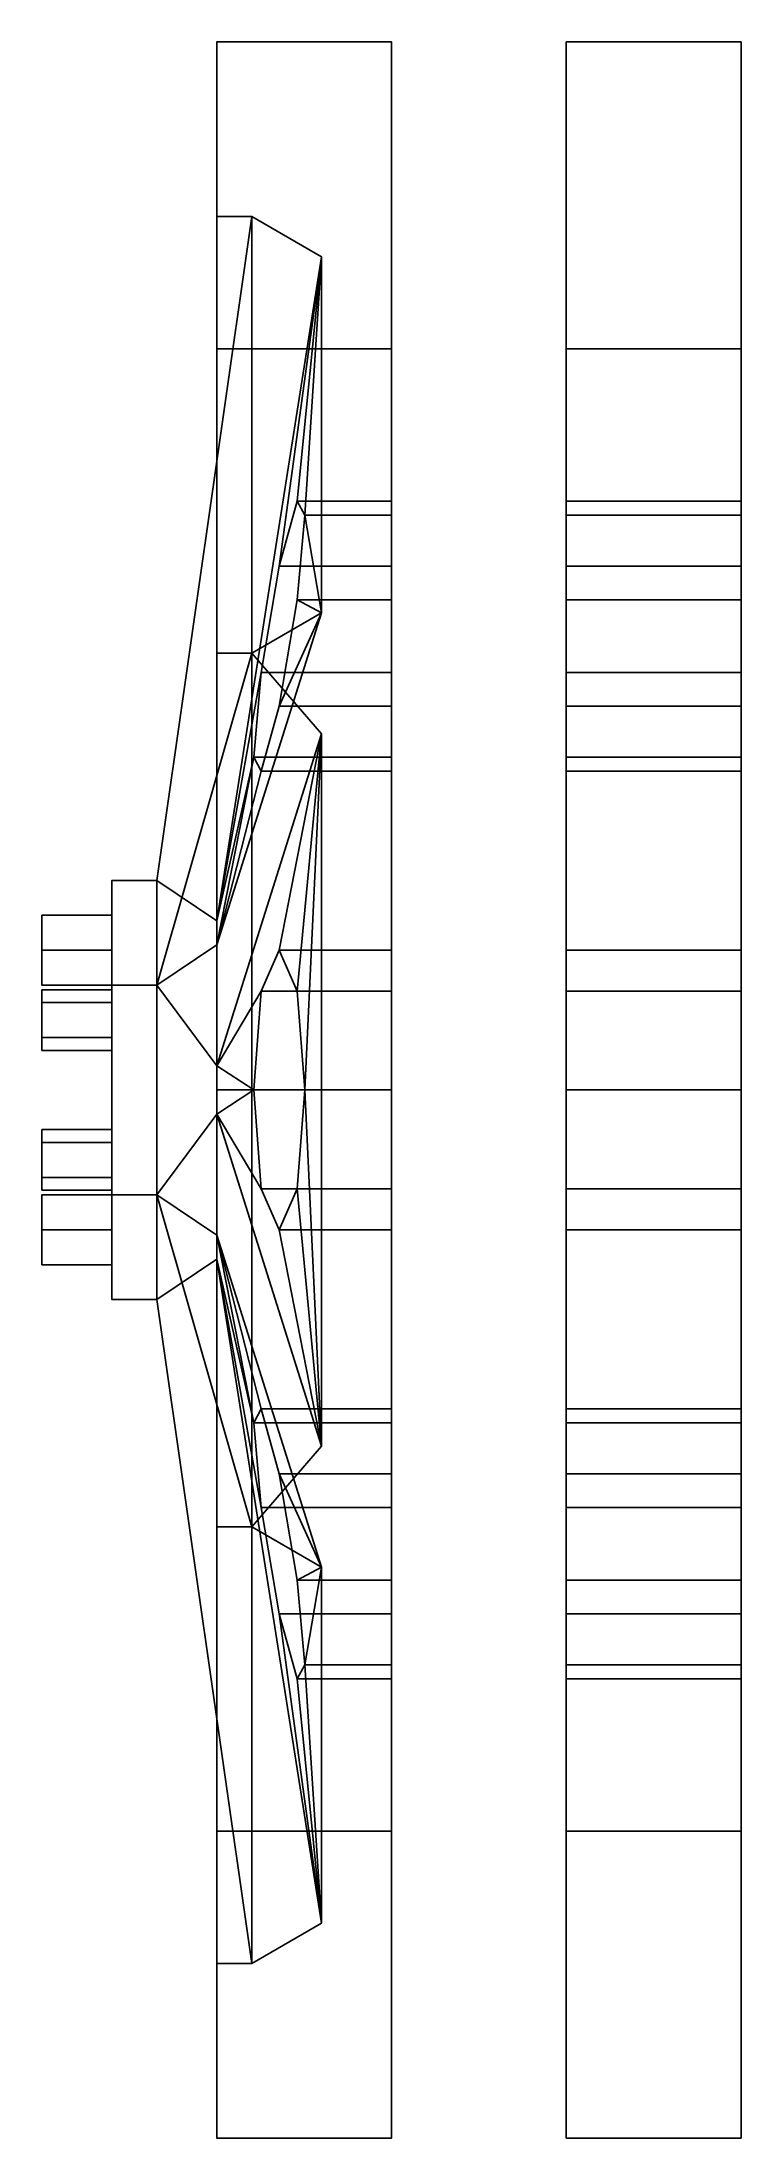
# Model space of a CAD drawing. Extents: x -0.98 to 0.98, y -0.3 to 0.3.
# Drawn here: x -0.98 to -0.78, y -0.3 to 0.3 of the extents above.
import ezdxf

# ---------------------------------------------------------------- set-up
doc = ezdxf.new("R2010")
doc.units = 0
doc.layers.add('WHEELS_INNER', color=2, linetype='CONTINUOUS')

msp = doc.modelspace()

# ---------------------------------------------------------------- linework, layer by layer
at = {"layer": 'WHEELS_INNER'}
for points in [[(-0.93, 0.3), (-0.93, 0.21213, -0.21213), (-0.93, 0.125, -0.21651), (-0.93, 0.25)], [(-0.88, 0.3), (-0.88, 0.21213, -0.21213), (-0.93, 0.21213, -0.21213), (-0.93, 0.3)], [(-0.93, 0.21213, 0.21213), (-0.93, 0.3), (-0.93, 0.25), (-0.93, 0.125, 0.21651)], [(-0.88, 0.21213, 0.21213), (-0.88, 0.3), (-0.93, 0.3), (-0.93, 0.21213, 0.21213)], [(-0.88, 0.3), (-0.88, 0.3), (-0.88, 0.1499, -0.04036), (-0.88, 0.16854, -0.06465)], [(-0.88, 0.16854, -0.06465), (-0.88, 0.16454, -0.095), (-0.88, 0.21213, -0.21213), (-0.88, 0.3)], [(-0.88, 0.3), (-0.88, 0.3), (-0.88, 0.11955, -0.03636), (-0.88, 0.1499, -0.04036)], [(-0.88, 0.1499, 0.04036), (-0.88, 0.11955, 0.03636), (-0.88, 0.3)], [(-0.88, 0.16854, 0.06465), (-0.88, 0.1499, 0.04036), (-0.88, 0.3)], [(-0.88, 0.16454, 0.095), (-0.88, 0.16854, 0.06465), (-0.88, 0.3), (-0.88, 0.21213, 0.21213)], [(-0.88, 0.3), (-0.88, 0.3), (-0.88, -0.3), (-0.88, 0.11955, -0.03636)], [(-0.88, -0.3), (-0.88, -0.3), (-0.88, 0.3), (-0.88, -0.11955, 0.03636)], [(-0.88, -0.11955, 0.03636), (-0.88, -0.11955, 0.03636), (-0.88, 0.3), (-0.88, 0.11955, 0.03636)], [(-0.83, 0.21213, -0.21213), (-0.83, 0.3), (-0.78, 0.3), (-0.78, 0.21213, -0.21213)], [(-0.83, 0.16854, -0.06465), (-0.83, 0.1499, -0.04036), (-0.83, 0.3)], [(-0.83, 0.16454, -0.095), (-0.83, 0.16854, -0.06465), (-0.83, 0.3), (-0.83, 0.21213, -0.21213)], [(-0.83, 0.3), (-0.83, 0.21213, 0.21213), (-0.78, 0.21213, 0.21213), (-0.78, 0.3)], [(-0.83, 0.16854, 0.06465), (-0.83, 0.16454, 0.095), (-0.83, 0.21213, 0.21213), (-0.83, 0.3)], [(-0.83, 0.3), (-0.83, 0.3), (-0.83, 0.1499, 0.04036), (-0.83, 0.16854, 0.06465)], [(-0.83, 0.3), (-0.83, 0.3), (-0.83, 0.11955, 0.03636), (-0.83, 0.1499, 0.04036)], [(-0.83, 0.1499, -0.04036), (-0.83, 0.11955, -0.03636), (-0.83, 0.3)], [(-0.83, 0.3), (-0.83, 0.3), (-0.83, -0.3), (-0.83, 0.11955, 0.03636)], [(-0.83, -0.3), (-0.83, -0.3), (-0.83, 0.3), (-0.83, -0.11955, -0.03636)], [(-0.83, -0.11955, -0.03636), (-0.83, -0.11955, -0.03636), (-0.83, 0.3), (-0.83, 0.11955, -0.03636)], [(-0.78, 0.16854, -0.06465), (-0.78, 0.16454, -0.095), (-0.78, 0.21213, -0.21213), (-0.78, 0.3)], [(-0.78, 0.3), (-0.78, 0.3), (-0.78, 0.1499, -0.04036), (-0.78, 0.16854, -0.06465)], [(-0.78, 0.16454, 0.095), (-0.78, 0.16854, 0.06465), (-0.78, 0.3), (-0.78, 0.21213, 0.21213)], [(-0.78, 0.16854, 0.06465), (-0.78, 0.1499, 0.04036), (-0.78, 0.3)], [(-0.78, 0.1499, 0.04036), (-0.78, 0.11955, 0.03636), (-0.78, 0.3)], [(-0.78, 0.3), (-0.78, 0.3), (-0.78, 0.11955, -0.03636), (-0.78, 0.1499, -0.04036)], [(-0.78, -0.11955, 0.03636), (-0.78, -0.11955, 0.03636), (-0.78, 0.3), (-0.78, 0.11955, 0.03636)], [(-0.78, -0.3), (-0.78, -0.3), (-0.78, 0.3), (-0.78, -0.11955, 0.03636)], [(-0.78, 0.3), (-0.78, 0.3), (-0.78, -0.3), (-0.78, 0.11955, -0.03636)], [(-0.92, 0.25), (-0.9, 0.23845, -0.02), (-0.93, 0.04845, -0.02), (-0.94714, 0.06)], [(-0.9, 0.23845, 0.02), (-0.92, 0.25), (-0.94714, 0.06), (-0.93, 0.04845, 0.02)], [(-0.92, 0.125, -0.21651), (-0.92, 0.25), (-0.93, 0.25), (-0.93, 0.125, -0.21651)], [(-0.92, 0.25), (-0.92, 0.125, 0.21651), (-0.93, 0.125, 0.21651), (-0.93, 0.25)], [(-0.9, 0.13655, -0.19651), (-0.9, 0.23845, -0.02), (-0.92, 0.25), (-0.92, 0.125, -0.21651)], [(-0.9, 0.23845, 0.02), (-0.9, 0.13655, 0.19651), (-0.92, 0.125, 0.21651), (-0.92, 0.25)], [(-0.9, 0.23845, -0.02), (-0.91213, 0.1499, -0.04036), (-0.91728, 0.11955, -0.03636), (-0.93, 0.04845, -0.02)], [(-0.91213, 0.1499, 0.04036), (-0.9, 0.23845, 0.02), (-0.93, 0.04845, 0.02), (-0.91728, 0.11955, 0.03636)], [(-0.9, 0.23845, -0.02), (-0.9, 0.23845, -0.02), (-0.90697, 0.16854, -0.06465), (-0.91213, 0.1499, -0.04036)], [(-0.90697, 0.16854, 0.06465), (-0.90697, 0.16854, 0.06465), (-0.9, 0.23845, 0.02), (-0.91213, 0.1499, 0.04036)], [(-0.9, 0.23845, -0.02), (-0.9, 0.23845, -0.02), (-0.90483, 0.16454, -0.095), (-0.90697, 0.16854, -0.06465)], [(-0.90483, 0.16454, 0.095), (-0.90483, 0.16454, 0.095), (-0.9, 0.23845, 0.02), (-0.90697, 0.16854, 0.06465)], [(-0.9, 0.23845, -0.02), (-0.9, 0.23845, -0.02), (-0.9, 0.13655, -0.19651), (-0.90483, 0.16454, -0.095)], [(-0.9, 0.13655, 0.19651), (-0.9, 0.13655, 0.19651), (-0.9, 0.23845, 0.02), (-0.90483, 0.16454, 0.095)], [(-0.93, 0, -0.3), (-0.93, 0.125, -0.21651), (-0.93, 0.21213, -0.21213)], [(-0.88, 0.21213, -0.21213), (-0.88, 0, -0.3), (-0.93, 0, -0.3), (-0.93, 0.21213, -0.21213)], [(-0.93, 0, 0.3), (-0.93, 0.21213, 0.21213), (-0.93, 0.125, 0.21651)], [(-0.88, 0, 0.3), (-0.88, 0.21213, 0.21213), (-0.93, 0.21213, 0.21213), (-0.93, 0, 0.3)], [(-0.88, 0.16454, -0.095), (-0.88, 0.14026, -0.11364), (-0.88, 0.21213, -0.21213)], [(-0.88, 0.14026, -0.11364), (-0.88, 0.1099, -0.10964), (-0.88, 0.21213, -0.21213)], [(-0.88, 0.1099, -0.10964), (-0.88, 0.02828, -0.17828), (-0.88, 0, -0.3), (-0.88, 0.21213, -0.21213)], [(-0.88, 0.14026, 0.11364), (-0.88, 0.14026, 0.11364), (-0.88, 0.16454, 0.095), (-0.88, 0.21213, 0.21213)], [(-0.88, 0.1099, 0.10964), (-0.88, 0.1099, 0.10964), (-0.88, 0.14026, 0.11364), (-0.88, 0.21213, 0.21213)], [(-0.88, 0.02828, 0.17828), (-0.88, 0.04, 0.15), (-0.88, 0.1099, 0.10964), (-0.88, 0.21213, 0.21213)], [(-0.88, 0, 0.19), (-0.88, 0.02828, 0.17828), (-0.88, 0.21213, 0.21213), (-0.88, 0, 0.3)], [(-0.83, 0.14026, -0.11364), (-0.83, 0.14026, -0.11364), (-0.83, 0.16454, -0.095), (-0.83, 0.21213, -0.21213)], [(-0.83, 0.1099, -0.10964), (-0.83, 0.1099, -0.10964), (-0.83, 0.14026, -0.11364), (-0.83, 0.21213, -0.21213)], [(-0.83, 0, -0.3), (-0.83, 0.21213, -0.21213), (-0.78, 0.21213, -0.21213), (-0.78, 0, -0.3)], [(-0.83, 0.02828, -0.17828), (-0.83, 0.04, -0.15), (-0.83, 0.1099, -0.10964), (-0.83, 0.21213, -0.21213)], [(-0.83, 0, -0.19), (-0.83, 0.02828, -0.17828), (-0.83, 0.21213, -0.21213), (-0.83, 0, -0.3)], [(-0.83, 0.16454, 0.095), (-0.83, 0.14026, 0.11364), (-0.83, 0.21213, 0.21213)], [(-0.83, 0.14026, 0.11364), (-0.83, 0.1099, 0.10964), (-0.83, 0.21213, 0.21213)], [(-0.83, 0.21213, 0.21213), (-0.83, 0, 0.3), (-0.78, 0, 0.3), (-0.78, 0.21213, 0.21213)], [(-0.83, 0.1099, 0.10964), (-0.83, 0.02828, 0.17828), (-0.83, 0, 0.3), (-0.83, 0.21213, 0.21213)], [(-0.78, 0.1099, -0.10964), (-0.78, 0.02828, -0.17828), (-0.78, 0, -0.3), (-0.78, 0.21213, -0.21213)], [(-0.78, 0.14026, -0.11364), (-0.78, 0.1099, -0.10964), (-0.78, 0.21213, -0.21213)], [(-0.78, 0.16454, -0.095), (-0.78, 0.14026, -0.11364), (-0.78, 0.21213, -0.21213)], [(-0.78, 0, 0.19), (-0.78, 0.02828, 0.17828), (-0.78, 0.21213, 0.21213), (-0.78, 0, 0.3)], [(-0.78, 0.02828, 0.17828), (-0.78, 0.04, 0.15), (-0.78, 0.1099, 0.10964), (-0.78, 0.21213, 0.21213)], [(-0.78, 0.1099, 0.10964), (-0.78, 0.1099, 0.10964), (-0.78, 0.14026, 0.11364), (-0.78, 0.21213, 0.21213)], [(-0.78, 0.14026, 0.11364), (-0.78, 0.14026, 0.11364), (-0.78, 0.16454, 0.095), (-0.78, 0.21213, 0.21213)], [(-0.88, 0.16854, -0.06465), (-0.88, 0.1499, -0.04036), (-0.91213, 0.1499, -0.04036), (-0.90697, 0.16854, -0.06465)], [(-0.88, 0.1499, 0.04036), (-0.88, 0.16854, 0.06465), (-0.90697, 0.16854, 0.06465), (-0.91213, 0.1499, 0.04036)], [(-0.88, 0.16454, -0.095), (-0.88, 0.16854, -0.06465), (-0.90697, 0.16854, -0.06465), (-0.90483, 0.16454, -0.095)], [(-0.88, 0.16854, 0.06465), (-0.88, 0.16454, 0.095), (-0.90483, 0.16454, 0.095), (-0.90697, 0.16854, 0.06465)], [(-0.83, 0.1499, -0.04036), (-0.83, 0.16854, -0.06465), (-0.78, 0.16854, -0.06465), (-0.78, 0.1499, -0.04036)], [(-0.83, 0.16854, -0.06465), (-0.83, 0.16454, -0.095), (-0.78, 0.16454, -0.095), (-0.78, 0.16854, -0.06465)], [(-0.83, 0.16854, 0.06465), (-0.83, 0.1499, 0.04036), (-0.78, 0.1499, 0.04036), (-0.78, 0.16854, 0.06465)], [(-0.83, 0.16454, 0.095), (-0.83, 0.16854, 0.06465), (-0.78, 0.16854, 0.06465), (-0.78, 0.16454, 0.095)], [(-0.90483, 0.16454, -0.095), (-0.90483, 0.16454, -0.095), (-0.9, 0.13655, -0.19651), (-0.90697, 0.14026, -0.11364)], [(-0.88, 0.14026, -0.11364), (-0.88, 0.16454, -0.095), (-0.90483, 0.16454, -0.095), (-0.90697, 0.14026, -0.11364)], [(-0.9, 0.13655, 0.19651), (-0.9, 0.13655, 0.19651), (-0.90483, 0.16454, 0.095), (-0.90697, 0.14026, 0.11364)], [(-0.88, 0.16454, 0.095), (-0.88, 0.14026, 0.11364), (-0.90697, 0.14026, 0.11364), (-0.90483, 0.16454, 0.095)], [(-0.83, 0.16454, -0.095), (-0.83, 0.14026, -0.11364), (-0.78, 0.14026, -0.11364), (-0.78, 0.16454, -0.095)], [(-0.83, 0.14026, 0.11364), (-0.83, 0.16454, 0.095), (-0.78, 0.16454, 0.095), (-0.78, 0.14026, 0.11364)], [(-0.88, 0.11955, 0.03636), (-0.88, 0.1499, 0.04036), (-0.91213, 0.1499, 0.04036), (-0.91728, 0.11955, 0.03636)], [(-0.88, 0.1499, -0.04036), (-0.88, 0.11955, -0.03636), (-0.91728, 0.11955, -0.03636), (-0.91213, 0.1499, -0.04036)], [(-0.83, 0.11955, -0.03636), (-0.83, 0.1499, -0.04036), (-0.78, 0.1499, -0.04036), (-0.78, 0.11955, -0.03636)], [(-0.83, 0.1499, 0.04036), (-0.83, 0.11955, 0.03636), (-0.78, 0.11955, 0.03636), (-0.78, 0.1499, 0.04036)], [(-0.90697, 0.14026, -0.11364), (-0.90697, 0.14026, -0.11364), (-0.9, 0.13655, -0.19651), (-0.91213, 0.1099, -0.10964)], [(-0.88, 0.1099, -0.10964), (-0.88, 0.14026, -0.11364), (-0.90697, 0.14026, -0.11364), (-0.91213, 0.1099, -0.10964)], [(-0.9, 0.13655, 0.19651), (-0.9, 0.13655, 0.19651), (-0.90697, 0.14026, 0.11364), (-0.91213, 0.1099, 0.10964)], [(-0.88, 0.14026, 0.11364), (-0.88, 0.1099, 0.10964), (-0.91213, 0.1099, 0.10964), (-0.90697, 0.14026, 0.11364)], [(-0.83, 0.14026, -0.11364), (-0.83, 0.1099, -0.10964), (-0.78, 0.1099, -0.10964), (-0.78, 0.14026, -0.11364)], [(-0.83, 0.1099, 0.10964), (-0.83, 0.14026, 0.11364), (-0.78, 0.14026, 0.11364), (-0.78, 0.1099, 0.10964)], [(-0.9, 0.13655, -0.19651), (-0.92, 0.125, -0.21651), (-0.94714, 0.03, -0.05196), (-0.93, 0.04155, -0.03196)], [(-0.92, 0.125, 0.21651), (-0.9, 0.13655, 0.19651), (-0.93, 0.04155, 0.03196), (-0.94714, 0.03, 0.05196)], [(-0.91213, 0.1099, -0.10964), (-0.9, 0.13655, -0.19651), (-0.93, 0.04155, -0.03196), (-0.91728, 0.09127, -0.08535)], [(-0.9, 0.13655, 0.19651), (-0.91213, 0.1099, 0.10964), (-0.91728, 0.09127, 0.08535), (-0.93, 0.04155, 0.03196)], [(-0.92, 0.125, -0.21651), (-0.9, 0.10191, -0.21651), (-0.93, 0.00691, -0.05196), (-0.94714, 0.03, -0.05196)], [(-0.9, 0.10191, 0.21651), (-0.92, 0.125, 0.21651), (-0.94714, 0.03, 0.05196), (-0.93, 0.00691, 0.05196)], [(-0.93, 0, -0.3), (-0.93, -0.125, -0.21651), (-0.93, 0.125, -0.21651)], [(-0.92, -0.125, -0.21651), (-0.92, 0.125, -0.21651), (-0.93, 0.125, -0.21651), (-0.93, -0.125, -0.21651)], [(-0.93, 0, 0.3), (-0.93, 0.125, 0.21651), (-0.93, -0.125, 0.21651)], [(-0.92, 0.125, 0.21651), (-0.92, -0.125, 0.21651), (-0.93, -0.125, 0.21651), (-0.93, 0.125, 0.21651)], [(-0.9, -0.10191, -0.21651), (-0.9, 0.10191, -0.21651), (-0.92, 0.125, -0.21651), (-0.92, -0.125, -0.21651)], [(-0.9, 0.10191, 0.21651), (-0.9, -0.10191, 0.21651), (-0.92, -0.125, 0.21651), (-0.92, 0.125, 0.21651)], [(-0.91728, 0.11955, -0.03636), (-0.91728, 0.11955, -0.03636), (-0.91942, 0.09526, -0.055), (-0.93, 0.04845, -0.02)], [(-0.91728, 0.11955, 0.03636), (-0.91728, 0.11955, 0.03636), (-0.93, 0.04845, 0.02), (-0.91942, 0.09526, 0.055)], [(-0.88, 0.09526, 0.055), (-0.88, 0.11955, 0.03636), (-0.91728, 0.11955, 0.03636), (-0.91942, 0.09526, 0.055)], [(-0.88, 0.11955, -0.03636), (-0.88, 0.09526, -0.055), (-0.91942, 0.09526, -0.055), (-0.91728, 0.11955, -0.03636)], [(-0.88, 0.11955, -0.03636), (-0.88, -0.02828, -0.12172), (-0.88, 0, -0.11), (-0.88, 0.09526, -0.055)], [(-0.88, -0.02828, -0.12172), (-0.88, 0.11955, -0.03636), (-0.88, -0.09526, -0.055), (-0.88, -0.09127, -0.08535)], [(-0.88, 0.11955, -0.03636), (-0.88, 0.11955, -0.03636), (-0.88, -0.11955, -0.03636), (-0.88, -0.09526, -0.055)], [(-0.88, 0.11955, -0.03636), (-0.88, 0.11955, -0.03636), (-0.88, -0.3), (-0.88, -0.11955, -0.03636)], [(-0.88, -0.11955, 0.03636), (-0.88, -0.11955, 0.03636), (-0.88, 0.11955, 0.03636), (-0.88, 0.09526, 0.055)], [(-0.83, 0.11955, 0.03636), (-0.83, -0.02828, 0.12172), (-0.83, 0, 0.11), (-0.83, 0.09526, 0.055)], [(-0.83, 0.09526, -0.055), (-0.83, 0.11955, -0.03636), (-0.78, 0.11955, -0.03636), (-0.78, 0.09526, -0.055)], [(-0.83, 0.11955, 0.03636), (-0.83, 0.09526, 0.055), (-0.78, 0.09526, 0.055), (-0.78, 0.11955, 0.03636)], [(-0.83, -0.02828, 0.12172), (-0.83, 0.11955, 0.03636), (-0.83, -0.09526, 0.055), (-0.83, -0.09127, 0.08535)], [(-0.83, 0.11955, 0.03636), (-0.83, 0.11955, 0.03636), (-0.83, -0.11955, 0.03636), (-0.83, -0.09526, 0.055)], [(-0.83, 0.11955, 0.03636), (-0.83, 0.11955, 0.03636), (-0.83, -0.3), (-0.83, -0.11955, 0.03636)], [(-0.83, -0.11955, -0.03636), (-0.83, -0.11955, -0.03636), (-0.83, 0.11955, -0.03636), (-0.83, 0.09526, -0.055)], [(-0.78, 0.11955, -0.03636), (-0.78, -0.02828, -0.12172), (-0.78, 0, -0.11), (-0.78, 0.09526, -0.055)], [(-0.78, -0.02828, -0.12172), (-0.78, 0.11955, -0.03636), (-0.78, -0.09526, -0.055), (-0.78, -0.09127, -0.08535)], [(-0.78, -0.11955, 0.03636), (-0.78, -0.11955, 0.03636), (-0.78, 0.11955, 0.03636), (-0.78, 0.09526, 0.055)], [(-0.78, 0.11955, -0.03636), (-0.78, 0.11955, -0.03636), (-0.78, -0.3), (-0.78, -0.11955, -0.03636)], [(-0.78, 0.11955, -0.03636), (-0.78, 0.11955, -0.03636), (-0.78, -0.11955, -0.03636), (-0.78, -0.09526, -0.055)], [(-0.88, 0.09127, -0.08535), (-0.88, 0.1099, -0.10964), (-0.91213, 0.1099, -0.10964), (-0.91728, 0.09127, -0.08535)], [(-0.88, 0.1099, 0.10964), (-0.88, 0.09127, 0.08535), (-0.91728, 0.09127, 0.08535), (-0.91213, 0.1099, 0.10964)], [(-0.88, 0.09127, -0.08535), (-0.88, 0.04, -0.15), (-0.88, 0.02828, -0.17828), (-0.88, 0.1099, -0.10964)], [(-0.88, 0.04, 0.15), (-0.88, 0.02828, 0.12172), (-0.88, 0.09127, 0.08535), (-0.88, 0.1099, 0.10964)], [(-0.83, 0.04, -0.15), (-0.83, 0.02828, -0.12172), (-0.83, 0.09127, -0.08535), (-0.83, 0.1099, -0.10964)], [(-0.83, 0.1099, -0.10964), (-0.83, 0.09127, -0.08535), (-0.78, 0.09127, -0.08535), (-0.78, 0.1099, -0.10964)], [(-0.83, 0.09127, 0.08535), (-0.83, 0.04, 0.15), (-0.83, 0.02828, 0.17828), (-0.83, 0.1099, 0.10964)], [(-0.83, 0.09127, 0.08535), (-0.83, 0.1099, 0.10964), (-0.78, 0.1099, 0.10964), (-0.78, 0.09127, 0.08535)], [(-0.78, 0.09127, -0.08535), (-0.78, 0.04, -0.15), (-0.78, 0.02828, -0.17828), (-0.78, 0.1099, -0.10964)], [(-0.78, 0.04, 0.15), (-0.78, 0.02828, 0.12172), (-0.78, 0.09127, 0.08535), (-0.78, 0.1099, 0.10964)], [(-0.9, 0.10191, -0.21651), (-0.91213, 0.04, -0.15), (-0.91728, 0.02828, -0.12172), (-0.93, 0.00691, -0.05196)], [(-0.91213, 0.04, 0.15), (-0.9, 0.10191, 0.21651), (-0.93, 0.00691, 0.05196), (-0.91728, 0.02828, 0.12172)], [(-0.9, 0.10191, -0.21651), (-0.9, 0.10191, -0.21651), (-0.90697, 0.02828, -0.17828), (-0.91213, 0.04, -0.15)], [(-0.90697, 0.02828, 0.17828), (-0.90697, 0.02828, 0.17828), (-0.9, 0.10191, 0.21651), (-0.91213, 0.04, 0.15)], [(-0.9, 0.10191, -0.21651), (-0.9, 0.10191, -0.21651), (-0.90483, 0, -0.19), (-0.90697, 0.02828, -0.17828)], [(-0.90483, 0, 0.19), (-0.90483, 0, 0.19), (-0.9, 0.10191, 0.21651), (-0.90697, 0.02828, 0.17828)], [(-0.9, 0.10191, -0.21651), (-0.9, 0.10191, -0.21651), (-0.9, -0.10191, -0.21651), (-0.90483, 0, -0.19)], [(-0.9, -0.10191, 0.21651), (-0.9, -0.10191, 0.21651), (-0.9, 0.10191, 0.21651), (-0.90483, 0, 0.19)], [(-0.91728, 0.09127, -0.08535), (-0.91728, 0.09127, -0.08535), (-0.93, 0.04155, -0.03196), (-0.91942, 0.09526, -0.055)], [(-0.91942, 0.09526, -0.055), (-0.91942, 0.09526, -0.055), (-0.93, 0.04155, -0.03196), (-0.93, 0.04845, -0.02)], [(-0.91942, 0.09526, 0.055), (-0.91942, 0.09526, 0.055), (-0.93, 0.04845, 0.02), (-0.93, 0.04155, 0.03196)], [(-0.91728, 0.09127, 0.08535), (-0.91728, 0.09127, 0.08535), (-0.91942, 0.09526, 0.055), (-0.93, 0.04155, 0.03196)], [(-0.88, 0.09526, -0.055), (-0.88, 0.09127, -0.08535), (-0.91728, 0.09127, -0.08535), (-0.91942, 0.09526, -0.055)], [(-0.88, 0.09127, 0.08535), (-0.88, 0.09526, 0.055), (-0.91942, 0.09526, 0.055), (-0.91728, 0.09127, 0.08535)], [(-0.88, 0.09526, -0.055), (-0.88, 0.02828, -0.12172), (-0.88, 0.04, -0.15), (-0.88, 0.09127, -0.08535)], [(-0.88, 0.09526, -0.055), (-0.88, 0, -0.11), (-0.88, 0.02828, -0.12172), (-0.88, 0.09526, -0.055)], [(-0.88, 0.02828, 0.12172), (-0.88, -0.11955, 0.03636), (-0.88, 0.09526, 0.055), (-0.88, 0.09127, 0.08535)], [(-0.83, 0.09127, -0.08535), (-0.83, 0.09526, -0.055), (-0.78, 0.09526, -0.055), (-0.78, 0.09127, -0.08535)], [(-0.83, 0.02828, -0.12172), (-0.83, -0.11955, -0.03636), (-0.83, 0.09526, -0.055), (-0.83, 0.09127, -0.08535)], [(-0.83, 0.09526, 0.055), (-0.83, 0.02828, 0.12172), (-0.83, 0.04, 0.15), (-0.83, 0.09127, 0.08535)], [(-0.83, 0.09526, 0.055), (-0.83, 0, 0.11), (-0.83, 0.02828, 0.12172), (-0.83, 0.09526, 0.055)], [(-0.83, 0.09526, 0.055), (-0.83, 0.09127, 0.08535), (-0.78, 0.09127, 0.08535), (-0.78, 0.09526, 0.055)], [(-0.78, 0.09526, -0.055), (-0.78, 0, -0.11), (-0.78, 0.02828, -0.12172), (-0.78, 0.09526, -0.055)], [(-0.78, 0.09526, -0.055), (-0.78, 0.02828, -0.12172), (-0.78, 0.04, -0.15), (-0.78, 0.09127, -0.08535)], [(-0.78, 0.02828, 0.12172), (-0.78, -0.11955, 0.03636), (-0.78, 0.09526, 0.055), (-0.78, 0.09127, 0.08535)], [(-0.96, 0.06), (-0.96, 0.03, -0.05196), (-0.96, 0.025, -0.0433), (-0.96, 0.05)], [(-0.96, 0.03, 0.05196), (-0.96, 0.06), (-0.96, 0.05), (-0.96, 0.025, 0.0433)], [(-0.94714, 0.06), (-0.94714, 0.03, -0.05196), (-0.96, 0.03, -0.05196), (-0.96, 0.06)], [(-0.94714, 0.03, 0.05196), (-0.94714, 0.06), (-0.96, 0.06), (-0.96, 0.03, 0.05196)], [(-0.93, 0.04845, -0.02), (-0.93, 0.04155, -0.03196), (-0.94714, 0.03, -0.05196), (-0.94714, 0.06)], [(-0.93, 0.04155, 0.03196), (-0.93, 0.04845, 0.02), (-0.94714, 0.06), (-0.94714, 0.03, 0.05196)], [(-0.98, 0.04, -0.01), (-0.98, 0.03), (-0.98, 0.04, 0.01), (-0.98, 0.05)], [(-0.96, 0.05), (-0.96, 0.04, -0.01), (-0.98, 0.04, -0.01), (-0.98, 0.05)], [(-0.96, 0.04, 0.01), (-0.96, 0.05), (-0.98, 0.05), (-0.98, 0.04, 0.01)], [(-0.96, 0.05), (-0.96, 0.025, -0.0433), (-0.96, 0.02866, -0.02964), (-0.96, 0.04, -0.01)], [(-0.96, 0.025, 0.0433), (-0.96, 0.05), (-0.96, 0.04, 0.01), (-0.96, 0.02866, 0.02964)], [(-0.96, 0.04, -0.01), (-0.96, 0.03), (-0.98, 0.03), (-0.98, 0.04, -0.01)], [(-0.96, 0.03), (-0.96, 0.04, 0.01), (-0.98, 0.04, 0.01), (-0.98, 0.03)], [(-0.96, 0.04, -0.01), (-0.96, 0.02866, -0.02964), (-0.96, 0.015, -0.02598), (-0.96, 0.03)], [(-0.96, 0.02866, 0.02964), (-0.96, 0.04, 0.01), (-0.96, 0.03), (-0.96, 0.015, 0.02598)], [(-0.88, 0.04, -0.15), (-0.88, 0.02828, -0.12172), (-0.91728, 0.02828, -0.12172), (-0.91213, 0.04, -0.15)], [(-0.88, 0.02828, 0.12172), (-0.88, 0.04, 0.15), (-0.91213, 0.04, 0.15), (-0.91728, 0.02828, 0.12172)], [(-0.88, 0.02828, -0.17828), (-0.88, 0.04, -0.15), (-0.91213, 0.04, -0.15), (-0.90697, 0.02828, -0.17828)], [(-0.88, 0.04, 0.15), (-0.88, 0.02828, 0.17828), (-0.90697, 0.02828, 0.17828), (-0.91213, 0.04, 0.15)], [(-0.83, 0.02828, -0.12172), (-0.83, 0.04, -0.15), (-0.78, 0.04, -0.15), (-0.78, 0.02828, -0.12172)], [(-0.83, 0.04, -0.15), (-0.83, 0.02828, -0.17828), (-0.78, 0.02828, -0.17828), (-0.78, 0.04, -0.15)], [(-0.83, 0.04, 0.15), (-0.83, 0.02828, 0.12172), (-0.78, 0.02828, 0.12172), (-0.78, 0.04, 0.15)], [(-0.83, 0.02828, 0.17828), (-0.83, 0.04, 0.15), (-0.78, 0.04, 0.15), (-0.78, 0.02828, 0.17828)], [(-0.96, 0.03, -0.05196), (-0.96, -0.03, -0.05196), (-0.96, -0.025, -0.0433), (-0.96, 0.025, -0.0433)], [(-0.94714, 0.03, -0.05196), (-0.94714, -0.03, -0.05196), (-0.96, -0.03, -0.05196), (-0.96, 0.03, -0.05196)], [(-0.93, 0.00691, -0.05196), (-0.93, -0.00691, -0.05196), (-0.94714, -0.03, -0.05196), (-0.94714, 0.03, -0.05196)], [(-0.96, 0.025, 0.0433), (-0.96, 0.02866, 0.02964), (-0.98, 0.02866, 0.02964), (-0.98, 0.025, 0.0433)], [(-0.96, 0.02866, 0.02964), (-0.96, 0.015, 0.02598), (-0.98, 0.015, 0.02598), (-0.98, 0.02866, 0.02964)], [(-0.98, 0.02866, 0.02964), (-0.98, 0.015, 0.02598), (-0.98, 0.01134, 0.03964), (-0.98, 0.025, 0.0433)], [(-0.96, 0.015, -0.02598), (-0.96, 0.02866, -0.02964), (-0.98, 0.02866, -0.02964), (-0.98, 0.015, -0.02598)], [(-0.96, 0.02866, -0.02964), (-0.96, 0.025, -0.0433), (-0.98, 0.025, -0.0433), (-0.98, 0.02866, -0.02964)], [(-0.98, 0.01134, -0.03964), (-0.98, 0.015, -0.02598), (-0.98, 0.02866, -0.02964), (-0.98, 0.025, -0.0433)], [(-0.96, 0.01134, 0.03964), (-0.96, 0.025, 0.0433), (-0.98, 0.025, 0.0433), (-0.98, 0.01134, 0.03964)], [(-0.96, 0.025, -0.0433), (-0.96, 0.01134, -0.03964), (-0.98, 0.01134, -0.03964), (-0.98, 0.025, -0.0433)], [(-0.96, -0.03), (-0.96, 0.03), (-0.96, 0.015, -0.02598), (-0.96, -0.015, -0.02598)], [(-0.96, -0.015, 0.02598), (-0.96, 0.015, 0.02598), (-0.96, 0.03), (-0.96, -0.03)], [(-0.96, -0.03, 0.05196), (-0.96, 0.03, 0.05196), (-0.96, 0.025, 0.0433), (-0.96, -0.025, 0.0433)], [(-0.94714, -0.03, 0.05196), (-0.94714, 0.03, 0.05196), (-0.96, 0.03, 0.05196), (-0.96, -0.03, 0.05196)], [(-0.96, 0.025, -0.0433), (-0.96, -0.025, -0.0433), (-0.96, -0.01134, -0.03964), (-0.96, 0.01134, -0.03964)], [(-0.96, -0.025, 0.0433), (-0.96, 0.025, 0.0433), (-0.96, 0.01134, 0.03964), (-0.96, -0.01134, 0.03964)], [(-0.93, -0.00691, 0.05196), (-0.93, 0.00691, 0.05196), (-0.94714, 0.03, 0.05196), (-0.94714, -0.03, 0.05196)], [(-0.91728, 0.02828, -0.12172), (-0.91728, 0.02828, -0.12172), (-0.91942, 0, -0.11), (-0.93, 0.00691, -0.05196)], [(-0.91728, 0.02828, 0.12172), (-0.91728, 0.02828, 0.12172), (-0.93, 0.00691, 0.05196), (-0.91942, 0, 0.11)], [(-0.88, 0.02828, -0.12172), (-0.88, 0, -0.11), (-0.91942, 0, -0.11), (-0.91728, 0.02828, -0.12172)], [(-0.88, 0, 0.11), (-0.88, 0.02828, 0.12172), (-0.91728, 0.02828, 0.12172), (-0.91942, 0, 0.11)], [(-0.88, 0, -0.19), (-0.88, 0.02828, -0.17828), (-0.90697, 0.02828, -0.17828), (-0.90483, 0, -0.19)], [(-0.88, 0.02828, 0.17828), (-0.88, 0, 0.19), (-0.90483, 0, 0.19), (-0.90697, 0.02828, 0.17828)], [(-0.88, 0.02828, -0.17828), (-0.88, 0, -0.19), (-0.88, 0, -0.3)], [(-0.88, -0.11955, 0.03636), (-0.88, 0.02828, 0.12172), (-0.88, 0, 0.11), (-0.88, -0.09526, 0.055)], [(-0.83, -0.11955, -0.03636), (-0.83, 0.02828, -0.12172), (-0.83, 0, -0.11), (-0.83, -0.09526, -0.055)], [(-0.83, 0, -0.11), (-0.83, 0.02828, -0.12172), (-0.78, 0.02828, -0.12172), (-0.78, 0, -0.11)], [(-0.83, 0.02828, -0.17828), (-0.83, 0, -0.19), (-0.78, 0, -0.19), (-0.78, 0.02828, -0.17828)], [(-0.83, 0.02828, 0.12172), (-0.83, 0, 0.11), (-0.78, 0, 0.11), (-0.78, 0.02828, 0.12172)], [(-0.83, 0, 0.19), (-0.83, 0.02828, 0.17828), (-0.78, 0.02828, 0.17828), (-0.78, 0, 0.19)], [(-0.83, 0.02828, 0.17828), (-0.83, 0, 0.19), (-0.83, 0, 0.3)], [(-0.78, 0.02828, -0.17828), (-0.78, 0, -0.19), (-0.78, 0, -0.3)], [(-0.78, -0.11955, 0.03636), (-0.78, 0.02828, 0.12172), (-0.78, 0, 0.11), (-0.78, -0.09526, 0.055)], [(-0.96, 0.015, 0.02598), (-0.96, 0.01134, 0.03964), (-0.98, 0.01134, 0.03964), (-0.98, 0.015, 0.02598)], [(-0.96, 0.01134, -0.03964), (-0.96, 0.015, -0.02598), (-0.98, 0.015, -0.02598), (-0.98, 0.01134, -0.03964)], [(-0.96, 0.01134, -0.03964), (-0.96, -0.01134, -0.03964), (-0.96, -0.015, -0.02598), (-0.96, 0.015, -0.02598)], [(-0.96, -0.01134, 0.03964), (-0.96, 0.01134, 0.03964), (-0.96, 0.015, 0.02598), (-0.96, -0.015, 0.02598)], [(-0.91942, 0, -0.11), (-0.91942, 0, -0.11), (-0.93, -0.00691, -0.05196), (-0.93, 0.00691, -0.05196)], [(-0.91942, 0, 0.11), (-0.91942, 0, 0.11), (-0.93, 0.00691, 0.05196), (-0.93, -0.00691, 0.05196)], [(-0.88, 0, -0.11), (-0.88, -0.02828, -0.12172), (-0.91728, -0.02828, -0.12172), (-0.91942, 0, -0.11)], [(-0.88, -0.02828, 0.12172), (-0.88, 0, 0.11), (-0.91942, 0, 0.11), (-0.91728, -0.02828, 0.12172)], [(-0.88, -0.02828, -0.17828), (-0.88, 0, -0.19), (-0.90483, 0, -0.19), (-0.90697, -0.02828, -0.17828)], [(-0.88, 0, 0.19), (-0.88, -0.02828, 0.17828), (-0.90697, -0.02828, 0.17828), (-0.90483, 0, 0.19)], [(-0.88, 0, -0.19), (-0.88, -0.02828, -0.17828), (-0.88, -0.21213, -0.21213), (-0.88, 0, -0.3)], [(-0.83, 0, -0.19), (-0.83, -0.02828, -0.17828), (-0.78, -0.02828, -0.17828), (-0.78, 0, -0.19)], [(-0.83, -0.02828, -0.12172), (-0.83, 0, -0.11), (-0.78, 0, -0.11), (-0.78, -0.02828, -0.12172)], [(-0.83, -0.02828, 0.17828), (-0.83, 0, 0.19), (-0.78, 0, 0.19), (-0.78, -0.02828, 0.17828)], [(-0.83, 0, 0.11), (-0.83, -0.02828, 0.12172), (-0.78, -0.02828, 0.12172), (-0.78, 0, 0.11)], [(-0.78, 0, -0.19), (-0.78, -0.02828, -0.17828), (-0.78, -0.21213, -0.21213), (-0.78, 0, -0.3)], [(-0.91728, -0.02828, -0.12172), (-0.91728, -0.02828, -0.12172), (-0.93, -0.00691, -0.05196), (-0.91942, 0, -0.11)], [(-0.93, 0, -0.3), (-0.93, -0.21213, -0.21213), (-0.93, -0.125, -0.21651)], [(-0.88, 0, -0.3), (-0.88, -0.21213, -0.21213), (-0.93, -0.21213, -0.21213), (-0.93, 0, -0.3)], [(-0.91728, -0.02828, 0.12172), (-0.91728, -0.02828, 0.12172), (-0.91942, 0, 0.11), (-0.93, -0.00691, 0.05196)], [(-0.93, 0, 0.3), (-0.93, -0.125, 0.21651), (-0.93, -0.21213, 0.21213)], [(-0.88, -0.21213, 0.21213), (-0.88, 0, 0.3), (-0.93, 0, 0.3), (-0.93, -0.21213, 0.21213)], [(-0.90483, 0, -0.19), (-0.90483, 0, -0.19), (-0.9, -0.10191, -0.21651), (-0.90697, -0.02828, -0.17828)], [(-0.9, -0.10191, 0.21651), (-0.9, -0.10191, 0.21651), (-0.90483, 0, 0.19), (-0.90697, -0.02828, 0.17828)], [(-0.88, -0.02828, 0.17828), (-0.88, 0, 0.19), (-0.88, 0, 0.3)], [(-0.88, -0.09526, 0.055), (-0.88, 0, 0.11), (-0.88, -0.02828, 0.12172), (-0.88, -0.09526, 0.055)], [(-0.88, -0.1099, 0.10964), (-0.88, -0.02828, 0.17828), (-0.88, 0, 0.3), (-0.88, -0.21213, 0.21213)], [(-0.83, -0.09526, -0.055), (-0.83, 0, -0.11), (-0.83, -0.02828, -0.12172), (-0.83, -0.09526, -0.055)], [(-0.83, -0.02828, -0.17828), (-0.83, 0, -0.19), (-0.83, 0, -0.3)], [(-0.83, -0.21213, -0.21213), (-0.83, 0, -0.3), (-0.78, 0, -0.3), (-0.78, -0.21213, -0.21213)], [(-0.83, -0.1099, -0.10964), (-0.83, -0.02828, -0.17828), (-0.83, 0, -0.3), (-0.83, -0.21213, -0.21213)], [(-0.83, 0, 0.3), (-0.83, -0.21213, 0.21213), (-0.78, -0.21213, 0.21213), (-0.78, 0, 0.3)], [(-0.83, 0, 0.19), (-0.83, -0.02828, 0.17828), (-0.83, -0.21213, 0.21213), (-0.83, 0, 0.3)], [(-0.78, -0.02828, 0.17828), (-0.78, 0, 0.19), (-0.78, 0, 0.3)], [(-0.78, -0.1099, 0.10964), (-0.78, -0.02828, 0.17828), (-0.78, 0, 0.3), (-0.78, -0.21213, 0.21213)], [(-0.78, -0.09526, 0.055), (-0.78, 0, 0.11), (-0.78, -0.02828, 0.12172), (-0.78, -0.09526, 0.055)], [(-0.96, -0.025, 0.0433), (-0.96, -0.01134, 0.03964), (-0.98, -0.01134, 0.03964), (-0.98, -0.025, 0.0433)], [(-0.96, -0.01134, 0.03964), (-0.96, -0.015, 0.02598), (-0.98, -0.015, 0.02598), (-0.98, -0.01134, 0.03964)], [(-0.98, -0.01134, 0.03964), (-0.98, -0.015, 0.02598), (-0.98, -0.02866, 0.02964), (-0.98, -0.025, 0.0433)], [(-0.96, -0.015, -0.02598), (-0.96, -0.01134, -0.03964), (-0.98, -0.01134, -0.03964), (-0.98, -0.015, -0.02598)], [(-0.96, -0.01134, -0.03964), (-0.96, -0.025, -0.0433), (-0.98, -0.025, -0.0433), (-0.98, -0.01134, -0.03964)], [(-0.98, -0.02866, -0.02964), (-0.98, -0.015, -0.02598), (-0.98, -0.01134, -0.03964), (-0.98, -0.025, -0.0433)], [(-0.9, -0.10191, -0.21651), (-0.92, -0.125, -0.21651), (-0.94714, -0.03, -0.05196), (-0.93, -0.00691, -0.05196)], [(-0.92, -0.125, 0.21651), (-0.9, -0.10191, 0.21651), (-0.93, -0.00691, 0.05196), (-0.94714, -0.03, 0.05196)], [(-0.91213, -0.04, -0.15), (-0.9, -0.10191, -0.21651), (-0.93, -0.00691, -0.05196), (-0.91728, -0.02828, -0.12172)], [(-0.9, -0.10191, 0.21651), (-0.91213, -0.04, 0.15), (-0.91728, -0.02828, 0.12172), (-0.93, -0.00691, 0.05196)], [(-0.96, -0.015, 0.02598), (-0.96, -0.02866, 0.02964), (-0.98, -0.02866, 0.02964), (-0.98, -0.015, 0.02598)], [(-0.96, -0.02866, -0.02964), (-0.96, -0.015, -0.02598), (-0.98, -0.015, -0.02598), (-0.98, -0.02866, -0.02964)], [(-0.96, -0.04, 0.01), (-0.96, -0.02866, 0.02964), (-0.96, -0.015, 0.02598), (-0.96, -0.03)], [(-0.96, -0.02866, -0.02964), (-0.96, -0.04, -0.01), (-0.96, -0.03), (-0.96, -0.015, -0.02598)], [(-0.96, -0.02866, 0.02964), (-0.96, -0.025, 0.0433), (-0.98, -0.025, 0.0433), (-0.98, -0.02866, 0.02964)], [(-0.96, -0.025, -0.0433), (-0.96, -0.02866, -0.02964), (-0.98, -0.02866, -0.02964), (-0.98, -0.025, -0.0433)], [(-0.96, -0.06), (-0.96, -0.03, 0.05196), (-0.96, -0.025, 0.0433), (-0.96, -0.05)], [(-0.96, -0.05), (-0.96, -0.025, 0.0433), (-0.96, -0.02866, 0.02964), (-0.96, -0.04, 0.01)], [(-0.96, -0.03, -0.05196), (-0.96, -0.06), (-0.96, -0.05), (-0.96, -0.025, -0.0433)], [(-0.96, -0.025, -0.0433), (-0.96, -0.05), (-0.96, -0.04, -0.01), (-0.96, -0.02866, -0.02964)], [(-0.94714, -0.03, -0.05196), (-0.94714, -0.06), (-0.96, -0.06), (-0.96, -0.03, -0.05196)], [(-0.92, -0.125, -0.21651), (-0.9, -0.13655, -0.19651), (-0.93, -0.04155, -0.03196), (-0.94714, -0.03, -0.05196)], [(-0.93, -0.04845, 0.02), (-0.93, -0.04155, 0.03196), (-0.94714, -0.03, 0.05196), (-0.94714, -0.06)], [(-0.93, -0.04155, -0.03196), (-0.93, -0.04845, -0.02), (-0.94714, -0.06), (-0.94714, -0.03, -0.05196)], [(-0.88, -0.02828, -0.12172), (-0.88, -0.04, -0.15), (-0.91213, -0.04, -0.15), (-0.91728, -0.02828, -0.12172)], [(-0.88, -0.04, 0.15), (-0.88, -0.02828, 0.12172), (-0.91728, -0.02828, 0.12172), (-0.91213, -0.04, 0.15)], [(-0.88, -0.04, -0.15), (-0.88, -0.02828, -0.17828), (-0.90697, -0.02828, -0.17828), (-0.91213, -0.04, -0.15)], [(-0.90697, -0.02828, -0.17828), (-0.90697, -0.02828, -0.17828), (-0.9, -0.10191, -0.21651), (-0.91213, -0.04, -0.15)], [(-0.88, -0.02828, 0.17828), (-0.88, -0.04, 0.15), (-0.91213, -0.04, 0.15), (-0.90697, -0.02828, 0.17828)], [(-0.9, -0.10191, 0.21651), (-0.9, -0.10191, 0.21651), (-0.90697, -0.02828, 0.17828), (-0.91213, -0.04, 0.15)], [(-0.88, -0.04, -0.15), (-0.88, -0.02828, -0.12172), (-0.88, -0.09127, -0.08535), (-0.88, -0.1099, -0.10964)], [(-0.88, -0.02828, -0.17828), (-0.88, -0.04, -0.15), (-0.88, -0.1099, -0.10964), (-0.88, -0.21213, -0.21213)], [(-0.88, -0.09526, 0.055), (-0.88, -0.02828, 0.12172), (-0.88, -0.04, 0.15), (-0.88, -0.09127, 0.08535)], [(-0.88, -0.09127, 0.08535), (-0.88, -0.04, 0.15), (-0.88, -0.02828, 0.17828), (-0.88, -0.1099, 0.10964)], [(-0.83, -0.09526, -0.055), (-0.83, -0.02828, -0.12172), (-0.83, -0.04, -0.15), (-0.83, -0.09127, -0.08535)], [(-0.83, -0.02828, -0.17828), (-0.83, -0.04, -0.15), (-0.78, -0.04, -0.15), (-0.78, -0.02828, -0.17828)], [(-0.83, -0.04, -0.15), (-0.83, -0.02828, -0.12172), (-0.78, -0.02828, -0.12172), (-0.78, -0.04, -0.15)], [(-0.83, -0.09127, -0.08535), (-0.83, -0.04, -0.15), (-0.83, -0.02828, -0.17828), (-0.83, -0.1099, -0.10964)], [(-0.83, -0.04, 0.15), (-0.83, -0.02828, 0.17828), (-0.78, -0.02828, 0.17828), (-0.78, -0.04, 0.15)], [(-0.83, -0.02828, 0.12172), (-0.83, -0.04, 0.15), (-0.78, -0.04, 0.15), (-0.78, -0.02828, 0.12172)], [(-0.83, -0.02828, 0.17828), (-0.83, -0.04, 0.15), (-0.83, -0.1099, 0.10964), (-0.83, -0.21213, 0.21213)], [(-0.83, -0.04, 0.15), (-0.83, -0.02828, 0.12172), (-0.83, -0.09127, 0.08535), (-0.83, -0.1099, 0.10964)], [(-0.78, -0.02828, -0.17828), (-0.78, -0.04, -0.15), (-0.78, -0.1099, -0.10964), (-0.78, -0.21213, -0.21213)], [(-0.78, -0.04, -0.15), (-0.78, -0.02828, -0.12172), (-0.78, -0.09127, -0.08535), (-0.78, -0.1099, -0.10964)], [(-0.78, -0.09127, 0.08535), (-0.78, -0.04, 0.15), (-0.78, -0.02828, 0.17828), (-0.78, -0.1099, 0.10964)], [(-0.78, -0.09526, 0.055), (-0.78, -0.02828, 0.12172), (-0.78, -0.04, 0.15), (-0.78, -0.09127, 0.08535)], [(-0.96, -0.03), (-0.96, -0.04, -0.01), (-0.98, -0.04, -0.01), (-0.98, -0.03)], [(-0.96, -0.04, 0.01), (-0.96, -0.03), (-0.98, -0.03), (-0.98, -0.04, 0.01)], [(-0.98, -0.04, 0.01), (-0.98, -0.03), (-0.98, -0.04, -0.01), (-0.98, -0.05)], [(-0.94714, -0.06), (-0.94714, -0.03, 0.05196), (-0.96, -0.03, 0.05196), (-0.96, -0.06)], [(-0.9, -0.13655, 0.19651), (-0.92, -0.125, 0.21651), (-0.94714, -0.03, 0.05196), (-0.93, -0.04155, 0.03196)], [(-0.96, -0.04, -0.01), (-0.96, -0.05), (-0.98, -0.05), (-0.98, -0.04, -0.01)], [(-0.96, -0.05), (-0.96, -0.04, 0.01), (-0.98, -0.04, 0.01), (-0.98, -0.05)], [(-0.9, -0.13655, -0.19651), (-0.91213, -0.1099, -0.10964), (-0.91728, -0.09127, -0.08535), (-0.93, -0.04155, -0.03196)], [(-0.91728, -0.09127, -0.08535), (-0.91728, -0.09127, -0.08535), (-0.91942, -0.09526, -0.055), (-0.93, -0.04155, -0.03196)], [(-0.91213, -0.1099, 0.10964), (-0.9, -0.13655, 0.19651), (-0.93, -0.04155, 0.03196), (-0.91728, -0.09127, 0.08535)], [(-0.91942, -0.09526, 0.055), (-0.91942, -0.09526, 0.055), (-0.93, -0.04155, 0.03196), (-0.93, -0.04845, 0.02)], [(-0.91728, -0.09127, 0.08535), (-0.91728, -0.09127, 0.08535), (-0.93, -0.04155, 0.03196), (-0.91942, -0.09526, 0.055)], [(-0.91942, -0.09526, -0.055), (-0.91942, -0.09526, -0.055), (-0.93, -0.04845, -0.02), (-0.93, -0.04155, -0.03196)], [(-0.9, -0.23845, -0.02), (-0.92, -0.25), (-0.94714, -0.06), (-0.93, -0.04845, -0.02)], [(-0.92, -0.25), (-0.9, -0.23845, 0.02), (-0.93, -0.04845, 0.02), (-0.94714, -0.06)], [(-0.9, -0.23845, 0.02), (-0.91213, -0.1499, 0.04036), (-0.91728, -0.11955, 0.03636), (-0.93, -0.04845, 0.02)], [(-0.91728, -0.11955, 0.03636), (-0.91728, -0.11955, 0.03636), (-0.91942, -0.09526, 0.055), (-0.93, -0.04845, 0.02)], [(-0.91213, -0.1499, -0.04036), (-0.9, -0.23845, -0.02), (-0.93, -0.04845, -0.02), (-0.91728, -0.11955, -0.03636)], [(-0.91728, -0.11955, -0.03636), (-0.91728, -0.11955, -0.03636), (-0.93, -0.04845, -0.02), (-0.91942, -0.09526, -0.055)], [(-0.88, -0.09127, -0.08535), (-0.88, -0.09526, -0.055), (-0.91942, -0.09526, -0.055), (-0.91728, -0.09127, -0.08535)], [(-0.88, -0.09526, 0.055), (-0.88, -0.09127, 0.08535), (-0.91728, -0.09127, 0.08535), (-0.91942, -0.09526, 0.055)], [(-0.88, -0.09526, -0.055), (-0.88, -0.11955, -0.03636), (-0.91728, -0.11955, -0.03636), (-0.91942, -0.09526, -0.055)], [(-0.88, -0.11955, 0.03636), (-0.88, -0.09526, 0.055), (-0.91942, -0.09526, 0.055), (-0.91728, -0.11955, 0.03636)], [(-0.88, -0.1099, -0.10964), (-0.88, -0.09127, -0.08535), (-0.91728, -0.09127, -0.08535), (-0.91213, -0.1099, -0.10964)], [(-0.88, -0.09127, 0.08535), (-0.88, -0.1099, 0.10964), (-0.91213, -0.1099, 0.10964), (-0.91728, -0.09127, 0.08535)], [(-0.83, -0.09526, -0.055), (-0.83, -0.09127, -0.08535), (-0.78, -0.09127, -0.08535), (-0.78, -0.09526, -0.055)], [(-0.83, -0.09127, -0.08535), (-0.83, -0.1099, -0.10964), (-0.78, -0.1099, -0.10964), (-0.78, -0.09127, -0.08535)], [(-0.83, -0.1099, 0.10964), (-0.83, -0.09127, 0.08535), (-0.78, -0.09127, 0.08535), (-0.78, -0.1099, 0.10964)], [(-0.83, -0.09127, 0.08535), (-0.83, -0.09526, 0.055), (-0.78, -0.09526, 0.055), (-0.78, -0.09127, 0.08535)], [(-0.83, -0.09526, 0.055), (-0.83, -0.11955, 0.03636), (-0.78, -0.11955, 0.03636), (-0.78, -0.09526, 0.055)], [(-0.83, -0.11955, -0.03636), (-0.83, -0.09526, -0.055), (-0.78, -0.09526, -0.055), (-0.78, -0.11955, -0.03636)], [(-0.88, -0.14026, -0.11364), (-0.88, -0.1099, -0.10964), (-0.91213, -0.1099, -0.10964), (-0.90697, -0.14026, -0.11364)], [(-0.9, -0.13655, -0.19651), (-0.9, -0.13655, -0.19651), (-0.90697, -0.14026, -0.11364), (-0.91213, -0.1099, -0.10964)], [(-0.88, -0.1099, 0.10964), (-0.88, -0.14026, 0.11364), (-0.90697, -0.14026, 0.11364), (-0.91213, -0.1099, 0.10964)], [(-0.90697, -0.14026, 0.11364), (-0.90697, -0.14026, 0.11364), (-0.9, -0.13655, 0.19651), (-0.91213, -0.1099, 0.10964)], [(-0.88, -0.1099, -0.10964), (-0.88, -0.1099, -0.10964), (-0.88, -0.14026, -0.11364), (-0.88, -0.21213, -0.21213)], [(-0.88, -0.14026, 0.11364), (-0.88, -0.1099, 0.10964), (-0.88, -0.21213, 0.21213)], [(-0.83, -0.1099, -0.10964), (-0.83, -0.14026, -0.11364), (-0.78, -0.14026, -0.11364), (-0.78, -0.1099, -0.10964)], [(-0.83, -0.14026, -0.11364), (-0.83, -0.1099, -0.10964), (-0.83, -0.21213, -0.21213)], [(-0.83, -0.14026, 0.11364), (-0.83, -0.1099, 0.10964), (-0.78, -0.1099, 0.10964), (-0.78, -0.14026, 0.11364)], [(-0.83, -0.1099, 0.10964), (-0.83, -0.1099, 0.10964), (-0.83, -0.14026, 0.11364), (-0.83, -0.21213, 0.21213)], [(-0.78, -0.1099, -0.10964), (-0.78, -0.1099, -0.10964), (-0.78, -0.14026, -0.11364), (-0.78, -0.21213, -0.21213)], [(-0.78, -0.14026, 0.11364), (-0.78, -0.1099, 0.10964), (-0.78, -0.21213, 0.21213)], [(-0.88, -0.11955, -0.03636), (-0.88, -0.1499, -0.04036), (-0.91213, -0.1499, -0.04036), (-0.91728, -0.11955, -0.03636)], [(-0.88, -0.1499, 0.04036), (-0.88, -0.11955, 0.03636), (-0.91728, -0.11955, 0.03636), (-0.91213, -0.1499, 0.04036)], [(-0.88, -0.1499, -0.04036), (-0.88, -0.11955, -0.03636), (-0.88, -0.3)], [(-0.88, -0.3), (-0.88, -0.3), (-0.88, -0.11955, 0.03636), (-0.88, -0.1499, 0.04036)], [(-0.83, -0.11955, 0.03636), (-0.83, -0.1499, 0.04036), (-0.78, -0.1499, 0.04036), (-0.78, -0.11955, 0.03636)], [(-0.83, -0.1499, -0.04036), (-0.83, -0.11955, -0.03636), (-0.78, -0.11955, -0.03636), (-0.78, -0.1499, -0.04036)], [(-0.83, -0.1499, 0.04036), (-0.83, -0.11955, 0.03636), (-0.83, -0.3)], [(-0.83, -0.3), (-0.83, -0.3), (-0.83, -0.11955, -0.03636), (-0.83, -0.1499, -0.04036)], [(-0.78, -0.3), (-0.78, -0.3), (-0.78, -0.11955, 0.03636), (-0.78, -0.1499, 0.04036)], [(-0.78, -0.1499, -0.04036), (-0.78, -0.11955, -0.03636), (-0.78, -0.3)], [(-0.93, -0.21213, -0.21213), (-0.93, -0.3), (-0.93, -0.25), (-0.93, -0.125, -0.21651)], [(-0.92, -0.25), (-0.92, -0.125, -0.21651), (-0.93, -0.125, -0.21651), (-0.93, -0.25)], [(-0.93, -0.3), (-0.93, -0.21213, 0.21213), (-0.93, -0.125, 0.21651), (-0.93, -0.25)], [(-0.92, -0.125, 0.21651), (-0.92, -0.25), (-0.93, -0.25), (-0.93, -0.125, 0.21651)], [(-0.9, -0.23845, -0.02), (-0.9, -0.13655, -0.19651), (-0.92, -0.125, -0.21651), (-0.92, -0.25)], [(-0.9, -0.13655, 0.19651), (-0.9, -0.23845, 0.02), (-0.92, -0.25), (-0.92, -0.125, 0.21651)], [(-0.9, -0.13655, -0.19651), (-0.9, -0.13655, -0.19651), (-0.90483, -0.16454, -0.095), (-0.90697, -0.14026, -0.11364)], [(-0.90483, -0.16454, 0.095), (-0.90483, -0.16454, 0.095), (-0.9, -0.13655, 0.19651), (-0.90697, -0.14026, 0.11364)], [(-0.9, -0.13655, -0.19651), (-0.9, -0.13655, -0.19651), (-0.9, -0.23845, -0.02), (-0.90483, -0.16454, -0.095)], [(-0.9, -0.23845, 0.02), (-0.9, -0.23845, 0.02), (-0.9, -0.13655, 0.19651), (-0.90483, -0.16454, 0.095)], [(-0.88, -0.16454, -0.095), (-0.88, -0.14026, -0.11364), (-0.90697, -0.14026, -0.11364), (-0.90483, -0.16454, -0.095)], [(-0.88, -0.14026, 0.11364), (-0.88, -0.16454, 0.095), (-0.90483, -0.16454, 0.095), (-0.90697, -0.14026, 0.11364)], [(-0.88, -0.14026, -0.11364), (-0.88, -0.14026, -0.11364), (-0.88, -0.16454, -0.095), (-0.88, -0.21213, -0.21213)], [(-0.88, -0.16454, 0.095), (-0.88, -0.14026, 0.11364), (-0.88, -0.21213, 0.21213)], [(-0.83, -0.14026, -0.11364), (-0.83, -0.16454, -0.095), (-0.78, -0.16454, -0.095), (-0.78, -0.14026, -0.11364)], [(-0.83, -0.16454, -0.095), (-0.83, -0.14026, -0.11364), (-0.83, -0.21213, -0.21213)], [(-0.83, -0.16454, 0.095), (-0.83, -0.14026, 0.11364), (-0.78, -0.14026, 0.11364), (-0.78, -0.16454, 0.095)], [(-0.83, -0.14026, 0.11364), (-0.83, -0.14026, 0.11364), (-0.83, -0.16454, 0.095), (-0.83, -0.21213, 0.21213)], [(-0.78, -0.14026, -0.11364), (-0.78, -0.14026, -0.11364), (-0.78, -0.16454, -0.095), (-0.78, -0.21213, -0.21213)], [(-0.78, -0.16454, 0.095), (-0.78, -0.14026, 0.11364), (-0.78, -0.21213, 0.21213)], [(-0.88, -0.1499, -0.04036), (-0.88, -0.16854, -0.06465), (-0.90697, -0.16854, -0.06465), (-0.91213, -0.1499, -0.04036)], [(-0.90697, -0.16854, -0.06465), (-0.90697, -0.16854, -0.06465), (-0.9, -0.23845, -0.02), (-0.91213, -0.1499, -0.04036)], [(-0.88, -0.16854, 0.06465), (-0.88, -0.1499, 0.04036), (-0.91213, -0.1499, 0.04036), (-0.90697, -0.16854, 0.06465)], [(-0.9, -0.23845, 0.02), (-0.9, -0.23845, 0.02), (-0.90697, -0.16854, 0.06465), (-0.91213, -0.1499, 0.04036)], [(-0.88, -0.16854, -0.06465), (-0.88, -0.1499, -0.04036), (-0.88, -0.3)], [(-0.88, -0.3), (-0.88, -0.3), (-0.88, -0.1499, 0.04036), (-0.88, -0.16854, 0.06465)], [(-0.83, -0.16854, -0.06465), (-0.83, -0.1499, -0.04036), (-0.78, -0.1499, -0.04036), (-0.78, -0.16854, -0.06465)], [(-0.83, -0.3), (-0.83, -0.3), (-0.83, -0.1499, -0.04036), (-0.83, -0.16854, -0.06465)], [(-0.83, -0.1499, 0.04036), (-0.83, -0.16854, 0.06465), (-0.78, -0.16854, 0.06465), (-0.78, -0.1499, 0.04036)], [(-0.83, -0.16854, 0.06465), (-0.83, -0.1499, 0.04036), (-0.83, -0.3)], [(-0.78, -0.16854, -0.06465), (-0.78, -0.1499, -0.04036), (-0.78, -0.3)], [(-0.78, -0.3), (-0.78, -0.3), (-0.78, -0.1499, 0.04036), (-0.78, -0.16854, 0.06465)], [(-0.90483, -0.16454, -0.095), (-0.90483, -0.16454, -0.095), (-0.9, -0.23845, -0.02), (-0.90697, -0.16854, -0.06465)], [(-0.88, -0.16854, -0.06465), (-0.88, -0.16454, -0.095), (-0.90483, -0.16454, -0.095), (-0.90697, -0.16854, -0.06465)], [(-0.88, -0.16454, 0.095), (-0.88, -0.16854, 0.06465), (-0.90697, -0.16854, 0.06465), (-0.90483, -0.16454, 0.095)], [(-0.9, -0.23845, 0.02), (-0.9, -0.23845, 0.02), (-0.90483, -0.16454, 0.095), (-0.90697, -0.16854, 0.06465)], [(-0.88, -0.16454, -0.095), (-0.88, -0.16854, -0.06465), (-0.88, -0.3), (-0.88, -0.21213, -0.21213)], [(-0.88, -0.16854, 0.06465), (-0.88, -0.16454, 0.095), (-0.88, -0.21213, 0.21213), (-0.88, -0.3)], [(-0.83, -0.16854, -0.06465), (-0.83, -0.16454, -0.095), (-0.83, -0.21213, -0.21213), (-0.83, -0.3)], [(-0.83, -0.16454, -0.095), (-0.83, -0.16854, -0.06465), (-0.78, -0.16854, -0.06465), (-0.78, -0.16454, -0.095)], [(-0.83, -0.16854, 0.06465), (-0.83, -0.16454, 0.095), (-0.78, -0.16454, 0.095), (-0.78, -0.16854, 0.06465)], [(-0.83, -0.16454, 0.095), (-0.83, -0.16854, 0.06465), (-0.83, -0.3), (-0.83, -0.21213, 0.21213)], [(-0.78, -0.16454, -0.095), (-0.78, -0.16854, -0.06465), (-0.78, -0.3), (-0.78, -0.21213, -0.21213)], [(-0.78, -0.16854, 0.06465), (-0.78, -0.16454, 0.095), (-0.78, -0.21213, 0.21213), (-0.78, -0.3)], [(-0.88, -0.21213, -0.21213), (-0.88, -0.3), (-0.93, -0.3), (-0.93, -0.21213, -0.21213)], [(-0.88, -0.3), (-0.88, -0.21213, 0.21213), (-0.93, -0.21213, 0.21213), (-0.93, -0.3)], [(-0.83, -0.3), (-0.83, -0.21213, -0.21213), (-0.78, -0.21213, -0.21213), (-0.78, -0.3)], [(-0.83, -0.21213, 0.21213), (-0.83, -0.3), (-0.78, -0.3), (-0.78, -0.21213, 0.21213)]]:
    msp.add_3dface(points, dxfattribs=at)

doc.saveas('drawing.dxf')
